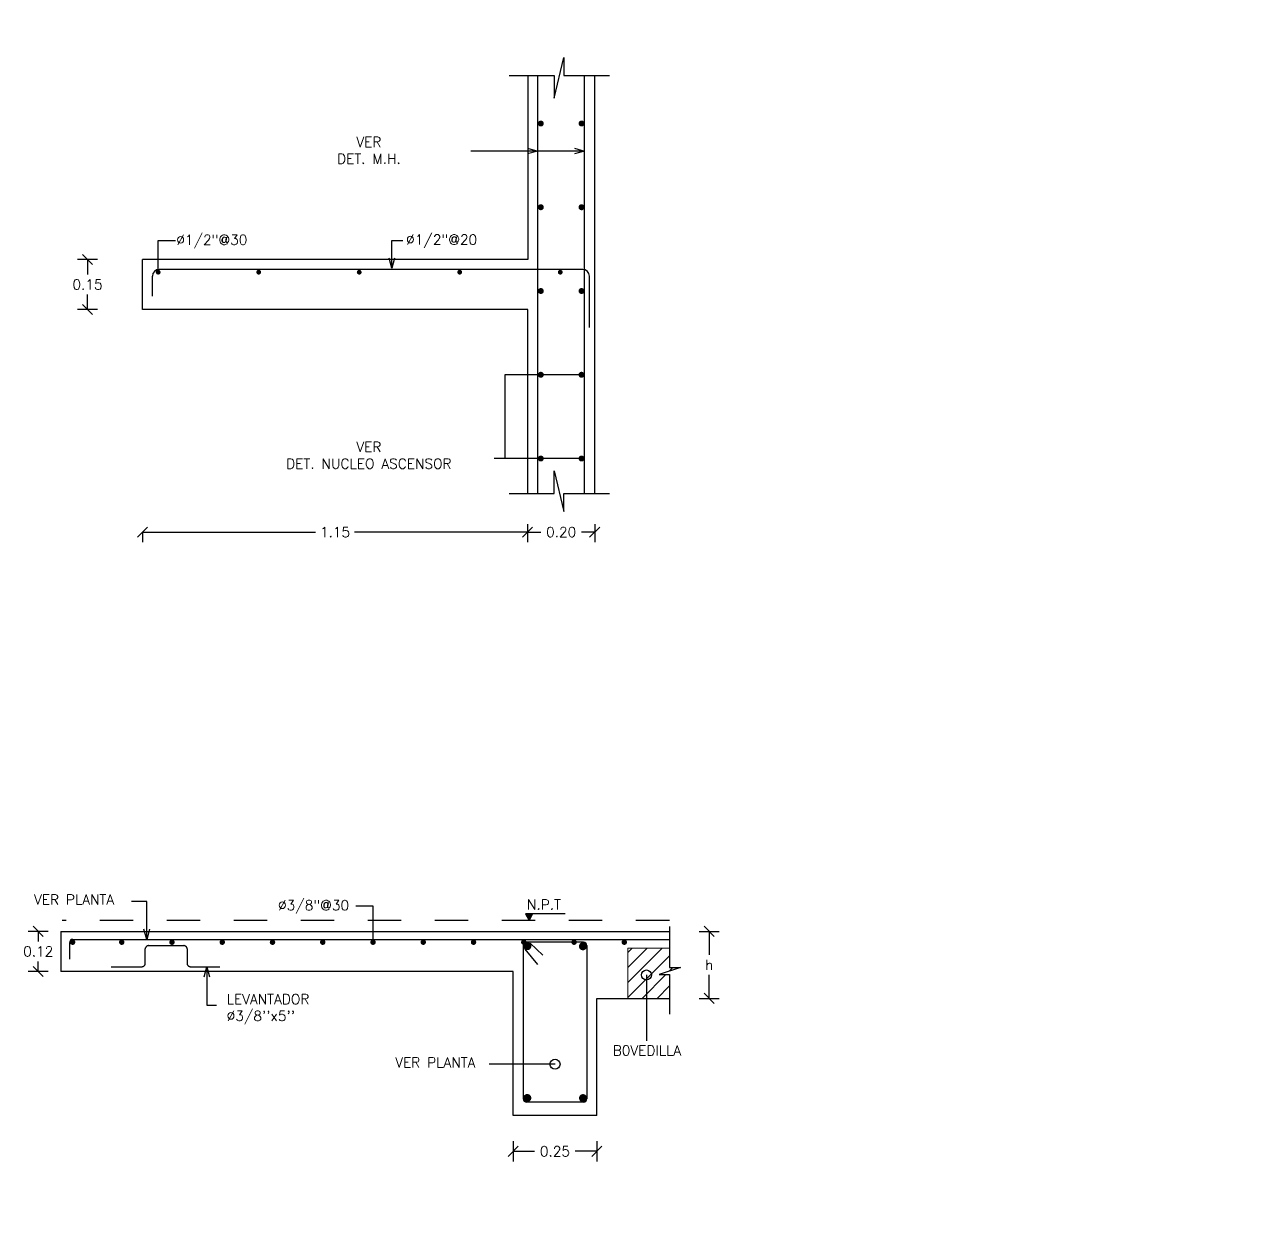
# Model space of a CAD drawing. Header units: metres. Extents: x -44 to 358, y -286 to 66.
# Drawn here: x 17.494 to 21.145, y 4.957 to 8.549 of the extents above; entities that cross this region are included whole.
import ezdxf

# ---------------------------------------------------------------- set-up
doc = ezdxf.new("R2010")
doc.units = ezdxf.units.M
doc.header["$LTSCALE"] = 0.3
doc.header["$PDMODE"] = 3
for name, pattern in [('CONTINU', [0]), ('CONTINUA', [0]), ('HIDDEN', [9.525, 6.35, -3.175]), ('HIDDEN2', [4.7625, 3.175, -1.5875])]:
    doc.linetypes.add(name, pattern=pattern)
for name, color, linetype in [('ACERO', 5, 'Continuous'), ('DIMTEXTO', 4, 'Continuous'), ('HATCH', 8, 'Continuous'), ('HATCH MUROS', 8, 'Continuous'), ('SECCION', 1, 'Continuous'), ('XREF1$0$MUROS', 1, 'Continuous')]:
    doc.layers.add(name, color=color, linetype=linetype)
doc.layers.add('BOVEDILLA', color=8, linetype='Continuous', lineweight=5)
doc.styles.add('RomanS', font='romans.shx')
doc.styles.add('SMPLEX', font='simplex.shx')
doc.dimstyles.new('D-15', dxfattribs={"dimscale": 0.15, "dimtxt": 0.2, "dimasz": 0.2, "dimexe": 0.18, "dimexo": 0.2, "dimgap": 0.1, "dimtad": 0, "dimtih": 1, "dimtoh": 1, "dimzin": 0, "dimdsep": 46, "dimtxsty": 'SMPLEX', "dimblk": 'OBLIQUE', "dimcen": 0.09, "dimdle": 0.2, "dimclrd": 4, "dimclre": 4, "dimclrt": 4, "dimadec": 0, "dimazin": 0, "dimtfac": 1, "dimtofl": 0, "dimtmove": 0, "dimatfit": 3, "dimldrblk": 'OPEN30', "dimfxl": 1, "dimtolj": 1, "dimtzin": 0, "dimarcsym": 0})
doc.dimstyles.new('DIM-15', dxfattribs={"dimscale": 0.15, "dimtxt": 0.2, "dimasz": 0.2, "dimexe": 0.2, "dimexo": 0.1, "dimgap": 0.1, "dimtad": 0, "dimtih": 1, "dimtoh": 1, "dimzin": 0, "dimdsep": 46, "dimtxsty": 'RomanS', "dimblk1": 'OBLIQUE', "dimblk2": 'OBLIQUE', "dimsah": 1, "dimcen": 0.09, "dimclrd": 4, "dimclre": 4, "dimclrt": 4, "dimadec": 0, "dimazin": 0, "dimtfac": 1, "dimtofl": 0, "dimtmove": 1, "dimatfit": 3, "dimldrblk": 'OBLIQUE', "dimfxl": 0.2, "dimfxlon": 1, "dimtolj": 1, "dimtzin": 0, "dimarcsym": 0})
doc.dimstyles.new('DIM-25', dxfattribs={"dimscale": 0.25, "dimtxt": 0.2, "dimasz": 0.2, "dimexe": 0.18, "dimexo": 0.2, "dimgap": 0.1, "dimtad": 0, "dimtih": 1, "dimtoh": 1, "dimzin": 0, "dimdsep": 46, "dimtxsty": 'SMPLEX', "dimblk": 'OBLIQUE', "dimcen": 0.09, "dimdle": 0.2, "dimclrd": 4, "dimclre": 4, "dimclrt": 4, "dimadec": 0, "dimazin": 0, "dimtfac": 1, "dimtofl": 0, "dimtmove": 0, "dimatfit": 3, "dimldrblk": 'OPEN30', "dimfxl": 0.3, "dimfxlon": 1, "dimtolj": 1, "dimtzin": 0, "dimarcsym": 0})

# ---------------------------------------------------------------- blocks, each defined once
blk = doc.blocks.new('_OBLIQUE')
at = {"color": 0, "linetype": 'ByBlock'}
blk.add_line((-0.5, -0.5), (0.5, 0.5), dxfattribs=at)
blk = doc.blocks.new('*D477')
at = {"layer": 'DEFPOINTS', "color": 0, "transparency": 16777216}
for p in [(19.4589, 5.8416), (19.3624, 5.6416), (19.5382, 5.6416)]:
    blk.add_point(p, dxfattribs=at)
at = {"layer": 'DIMTEXTO', "color": 4, "lineweight": -2, "transparency": 16777216}
for p, q in [((19.5082, 5.8416), (19.5682, 5.8416)), ((19.5382, 5.8416), (19.5382, 5.7716)), ((19.5382, 5.6416), (19.5382, 5.7116)), ((19.5082, 5.6416), (19.5682, 5.6416))]:
    blk.add_line(p, q, dxfattribs=at)
at = {"layer": 'DIMTEXTO', "color": 4, "lineweight": -2, "transparency": 16777216, "xscale": 0.03, "yscale": 0.03, "zscale": 0.03}
for p, rotation in [((19.5382, 5.8416), 90), ((19.5382, 5.6416), 270)]:
    blk.add_blockref('_OBLIQUE', p, dxfattribs=dict(at, rotation=rotation))
at = {"layer": 'DIMTEXTO', "color": 4, "transparency": 16777216, "insert": (19.5382, 5.7416), "char_height": 0.03, "attachment_point": 5, "style": 'RomanS'}
blk.add_mtext('\\A1;h', dxfattribs=at)
blk = doc.blocks.new('*D478')
at = {"layer": 'DEFPOINTS', "color": 0, "transparency": 16777216}
for p in [(18.9527, 5.2705), (19.2027, 5.2705), (19.2027, 5.185)]:
    blk.add_point(p, dxfattribs=at)
at = {"layer": 'DIMTEXTO', "color": 4, "lineweight": -2, "transparency": 16777216}
for p, q in [((18.9527, 5.215), (18.9527, 5.155)), ((18.9527, 5.185), (19.017, 5.185)), ((19.2027, 5.185), (19.1384, 5.185)), ((19.2027, 5.215), (19.2027, 5.155))]:
    blk.add_line(p, q, dxfattribs=at)
at = {"layer": 'DIMTEXTO', "color": 4, "lineweight": -2, "transparency": 16777216, "xscale": 0.03, "yscale": 0.03, "zscale": 0.03, "rotation": 180}
blk.add_blockref('_OBLIQUE', (18.9527, 5.185), dxfattribs=at)
at = {"layer": 'DIMTEXTO', "color": 4, "lineweight": -2, "transparency": 16777216, "xscale": 0.03, "yscale": 0.03, "zscale": 0.03}
blk.add_blockref('_OBLIQUE', (19.2027, 5.185), dxfattribs=at)
at = {"layer": 'DIMTEXTO', "color": 4, "transparency": 16777216, "insert": (19.0777, 5.185), "char_height": 0.03, "attachment_point": 5, "style": 'RomanS'}
blk.add_mtext('\\A1;0.25', dxfattribs=at)
blk = doc.blocks.new('_Open30')
at = {"color": 0, "lineweight": -2}
for p, q in [((-1, 0.268), (0, 0)), ((0, 0), (-1, -0.268)), ((0, 0), (-1, 0))]:
    blk.add_line(p, q, dxfattribs=at)
blk = doc.blocks.new('*D479')
at = {"layer": 'DEFPOINTS', "color": 0, "linetype": 'Continuous', "transparency": 16777216}
for p in [(17.5355, 5.8416), (17.6027, 5.8416), (17.6027, 5.7216)]:
    blk.add_point(p, dxfattribs=at)
at = {"layer": 'DIMTEXTO', "color": 4, "linetype": 'Continuous', "lineweight": -2, "transparency": 16777216}
for p, q in [((17.5655, 5.8416), (17.5055, 5.8416)), ((17.5355, 5.8416), (17.5355, 5.8116)), ((17.5355, 5.7216), (17.5355, 5.7516)), ((17.5655, 5.7216), (17.5055, 5.7216))]:
    blk.add_line(p, q, dxfattribs=at)
at = {"layer": 'DIMTEXTO', "color": 4, "linetype": 'Continuous', "lineweight": -2, "transparency": 16777216, "xscale": 0.03, "yscale": 0.03, "zscale": 0.03}
for p, rotation in [((17.5355, 5.8416), 90), ((17.5355, 5.7216), 270)]:
    blk.add_blockref('_OBLIQUE', p, dxfattribs=dict(at, rotation=rotation))
at = {"layer": 'DIMTEXTO', "color": 4, "linetype": 'Continuous', "lineweight": 0, "transparency": 16777216, "insert": (17.5355, 5.7816), "char_height": 0.03, "attachment_point": 5, "style": 'RomanS'}
blk.add_mtext('\\A1;0.12', dxfattribs=at)
blk = doc.blocks.new('*D150')
at = {"layer": 'DEFPOINTS', "color": 0, "transparency": 16777216}
for p in [(18.9962, 7.1325), (19.1963, 7.1325), (18.9962, 7.0334)]:
    blk.add_point(p, dxfattribs=at)
at = {"layer": 'DIMTEXTO', "color": 4, "lineweight": -2, "transparency": 16777216}
for p, q in [((18.9962, 7.0575), (18.9962, 7.0034)), ((19.1963, 7.0575), (19.1963, 7.0034)), ((18.9962, 7.0334), (19.0355, 7.0334)), ((19.1963, 7.0334), (19.157, 7.0334))]:
    blk.add_line(p, q, dxfattribs=at)
at = {"layer": 'DIMTEXTO', "color": 4, "lineweight": -2, "transparency": 16777216, "xscale": 0.03, "yscale": 0.03, "zscale": 0.03, "rotation": 180}
blk.add_blockref('_OBLIQUE', (18.9962, 7.0334), dxfattribs=at)
at = {"layer": 'DIMTEXTO', "color": 4, "lineweight": -2, "transparency": 16777216, "xscale": 0.03, "yscale": 0.03, "zscale": 0.03}
blk.add_blockref('_OBLIQUE', (19.1963, 7.0334), dxfattribs=at)
at = {"layer": 'DIMTEXTO', "color": 4, "transparency": 16777216, "insert": (19.0963, 7.0334), "char_height": 0.03, "attachment_point": 5, "style": 'RomanS'}
blk.add_mtext('\\A1;0.20', dxfattribs=at)
blk = doc.blocks.new('*D151')
at = {"layer": 'DEFPOINTS', "color": 0, "transparency": 16777216}
for p in [(18.9962, 7.1325), (17.8463, 7.1055), (17.8463, 7.0334)]:
    blk.add_point(p, dxfattribs=at)
at = {"layer": 'DIMTEXTO', "color": 4, "lineweight": -2, "transparency": 16777216}
for p, q in [((18.9962, 7.0575), (18.9962, 7.0034)), ((17.8463, 7.0334), (17.8463, 7.0034)), ((17.8463, 7.0334), (18.3627, 7.0334)), ((18.9962, 7.0334), (18.4798, 7.0334))]:
    blk.add_line(p, q, dxfattribs=at)
at = {"layer": 'DIMTEXTO', "color": 4, "lineweight": -2, "transparency": 16777216, "xscale": 0.03, "yscale": 0.03, "zscale": 0.03, "rotation": 180}
blk.add_blockref('_OBLIQUE', (17.8463, 7.0334), dxfattribs=at)
at = {"layer": 'DIMTEXTO', "color": 4, "lineweight": -2, "transparency": 16777216, "xscale": 0.03, "yscale": 0.03, "zscale": 0.03}
blk.add_blockref('_OBLIQUE', (18.9962, 7.0334), dxfattribs=at)
at = {"layer": 'DIMTEXTO', "color": 4, "transparency": 16777216, "insert": (18.4213, 7.0334), "char_height": 0.03, "attachment_point": 5, "style": 'RomanS'}
blk.add_mtext('\\A1;1.15', dxfattribs=at)
blk = doc.blocks.new('*D516')
at = {"layer": 'DEFPOINTS', "color": 0, "transparency": 16777216}
for p in [(17.8463, 7.8474), (17.6826, 7.6974), (17.8463, 7.6974)]:
    blk.add_point(p, dxfattribs=at)
at = {"layer": 'DIMTEXTO', "color": 4, "lineweight": -2, "transparency": 16777216}
for p, q in [((17.7126, 7.8474), (17.6526, 7.8474)), ((17.6826, 7.8474), (17.6826, 7.8024)), ((17.6826, 7.6974), (17.6826, 7.7424)), ((17.7126, 7.6974), (17.6526, 7.6974))]:
    blk.add_line(p, q, dxfattribs=at)
at = {"layer": 'DIMTEXTO', "color": 4, "lineweight": -2, "transparency": 16777216, "xscale": 0.03, "yscale": 0.03, "zscale": 0.03}
for p, rotation in [((17.6826, 7.8474), 90), ((17.6826, 7.6974), 270)]:
    blk.add_blockref('_OBLIQUE', p, dxfattribs=dict(at, rotation=rotation))
at = {"layer": 'DIMTEXTO', "color": 4, "transparency": 16777216, "insert": (17.6826, 7.7724), "char_height": 0.03, "attachment_point": 5, "style": 'RomanS'}
blk.add_mtext('\\A1;0.15', dxfattribs=at)
blk = doc.blocks.new('*U74')
at = {"layer": 'ACERO', "const_width": 0.00891}
for points in [[(-0.0563, 0, -1), (-0.0652, 0, -1)], [(0.0652, 0, -1), (0.0563, 0, -1)]]:
    blk.add_lwpolyline(points, format="xyb", close=True, dxfattribs=at)
blk = doc.blocks.new('*U75')
at = {"layer": 'HATCH MUROS', "color": 0, "linetype": 'ByBlock', "lineweight": -2}
for p in [(0, 1), (0, 0.75), (0, 0.5), (0, 0.25), (0, 0)]:
    blk.add_blockref('*U74', p, dxfattribs=at)
blk = doc.blocks.new('*U63')
at = {"layer": 'ACERO', "const_width": 0.008064}
blk.add_lwpolyline([(0.004032, 0, -1), (-0.004032, 0, -1)], format="xyb", close=True, dxfattribs=at)
blk = doc.blocks.new('*U64')
at = {"layer": 'DIMTEXTO', "color": 0, "linetype": 'ByBlock', "lineweight": -2, "transparency": 16777216}
for p in [(0, 0), (0.15, 0), (0.3, 0), (0.45, 0), (0.6, 0), (0.75, 0), (0.9, 0), (1.05, 0), (1.2, 0), (1.35, 0), (1.5, 0)]:
    blk.add_blockref('*U63', p, dxfattribs=at)
blk = doc.blocks.new('*D1264')
at = {"layer": 'DEFPOINTS', "color": 0, "linetype": 'Continuous', "transparency": 16777216}
for p in [(21.0949, 10.6997), (21.0949, -45.0659), (18.6413, -45.8692)]:
    blk.add_point(p, dxfattribs=at)
at = {"layer": 'DIMTEXTO', "color": 4, "linetype": 'Continuous', "lineweight": -2, "transparency": 16777216}
for p, q in [((21.0949, -44.9909), (21.0949, -45.1109)), ((18.6413, -45.1409), (18.6413, -45.0209)), ((18.5913, -45.0659), (19.7669, -45.0659)), ((21.1449, -45.0659), (19.9693, -45.0659))]:
    blk.add_line(p, q, dxfattribs=at)
at = {"layer": 'DIMTEXTO', "color": 4, "linetype": 'Continuous', "lineweight": -2, "transparency": 16777216, "xscale": 0.05, "yscale": 0.05, "zscale": 0.05, "rotation": 180}
blk.add_blockref('_OBLIQUE', (18.6413, -45.0659), dxfattribs=at)
at = {"layer": 'DIMTEXTO', "color": 4, "linetype": 'Continuous', "lineweight": -2, "transparency": 16777216, "xscale": 0.05, "yscale": 0.05, "zscale": 0.05}
blk.add_blockref('_OBLIQUE', (21.0949, -45.0659), dxfattribs=at)
at = {"layer": 'DIMTEXTO', "color": 4, "linetype": 'Continuous', "transparency": 16777216, "insert": (19.8681, -45.0659), "char_height": 0.05, "attachment_point": 5, "style": 'SMPLEX'}
blk.add_mtext('\\A1;2.45', dxfattribs=at)

msp = doc.modelspace()

# ---------------------------------------------------------------- hatches: boundary and pattern name
at = {"layer": 'HATCH'}
msp.add_hatch(color=256, dxfattribs=at).paths.add_polyline_path([(18.9901792, 5.8936791), (19.0105382, 5.8936791), (19.0003587, 5.8735827)])
at = {"layer": 'HATCH MUROS', "linetype": 'CONTINUA'}
h = msp.add_hatch(dxfattribs=at)
h.set_pattern_fill('ANSI31', color=256, scale=0.01)
h.set_pattern_definition([(45, (23.306952, -2.512384), (-0.02245064, 0.02245064), [])])
h.paths.add_polyline_path([(19.4195134, 5.7334278), (19.4195134, 5.7916056), (19.2949302, 5.7916056), (19.2949302, 5.6416056), (19.4194123, 5.6416056), (19.4194123, 5.7130916), (19.3885838, 5.7130916), (19.4521329, 5.7334278)])

# ---------------------------------------------------------------- linework, layer by layer
at = {"color": 4}
for p, q in [((19.1077523, 5.8936791), (18.9901792, 5.8936791)), ((18.9901792, 5.8936791), (19.0003587, 5.8735827)), ((19.0105382, 5.8936791), (19.0003587, 5.8735827))]:
    msp.add_line(p, q, dxfattribs=at)
at = {"layer": 'ACERO'}
for p, q in [((19.0263103, 7.1486713), (19.0263103, 8.3961188)), ((19.1663103, 7.1486713), (19.1663103, 8.3959886)), ((17.8763103, 7.737395), (17.8763103, 7.797395)), ((17.6290138, 5.8076976), (17.6290138, 5.7588678)), ((17.6390138, 5.8176976), (19.4195134, 5.8176976)), ((19.1629752, 5.8092128), (18.9932955, 5.8092128)), ((19.0033065, 5.8062784), (19.0412834, 5.7700875)), ((18.9832955, 5.7992128), (18.9832955, 5.3417357)), ((18.9875882, 5.7883537), (19.0255652, 5.7421629)), ((19.1729752, 5.7992128), (19.1729752, 5.3417357)), ((19.1629752, 5.3317357), (18.9932955, 5.3317357))]:
    msp.add_line(p, q, dxfattribs=at)
for points, const_width in [([(17.8899382, 7.8091239, 1), (17.8970632, 7.8091239, 1)], 0.007125), ([(18.1899382, 7.8091239, 1), (18.1970632, 7.8091239, 1)], 0.007125), ([(18.4899382, 7.8091239, 1), (18.4970632, 7.8091239, 1)], 0.007125), ([(18.7899382, 7.8091239, 1), (18.7970632, 7.8091239, 1)], 0.007125), ([(19.0899382, 7.8091239, 1), (19.0970632, 7.8091239, 1)], 0.007125), ([(17.6422039, 5.8091312, -1), (17.6341399, 5.8091312, -1)], 0.008064), ([(19.0013716, 5.797442, -1), (18.9893716, 5.797442, -1)], 0.012), ([(19.1672785, 5.7969985, -1), (19.1552785, 5.7969985, -1)], 0.012), ([(19.0011859, 5.3440768, -1), (18.9891859, 5.3440768, -1)], 0.012), ([(19.1676034, 5.3437687, -1), (19.1556034, 5.3437687, -1)], 0.012)]:
    msp.add_lwpolyline(points, format="xyb", close=True, dxfattribs=dict(at, const_width=const_width))
msp.add_lwpolyline([(19.1805912, 7.6435888), (19.1805912, 7.797395, 0.414213562), (19.1605912, 7.817395), (17.8963103, 7.817395)], format="xyb", dxfattribs=at)
at = {"layer": 'ACERO', "color": 2, "linetype": 'HIDDEN'}
msp.add_lwpolyline([(17.7531558, 5.7359904), (17.8449516, 5.7359904, 0.414213562), (17.8549516, 5.7459904), (17.8549516, 5.7890306, -0.414213562), (17.8649516, 5.7990306), (17.969917, 5.7990306, -0.414213562), (17.979917, 5.7890306), (17.979917, 5.7459904, 0.414213562), (17.989917, 5.7359904), (18.0780098, 5.7359904)], format="xyb", dxfattribs=at)
at = {"layer": 'ACERO'}
for centre, radius, start, end in [((17.8963103, 7.797395), 0.02, 90, 180), ((17.6390138, 5.8076976), 0.01, 90, 180), ((18.9932955, 5.7992128), 0.01, 90, 180), ((19.1629752, 5.7992128), 0.01, 0, 90), ((18.9932955, 5.3417357), 0.01, 180, 270), ((19.1629752, 5.3417357), 0.01, 270, 0)]:
    msp.add_arc(centre, radius, start, end, dxfattribs=at)
at = {"layer": 'BOVEDILLA', "linetype": 'CONTINUA'}
msp.add_lwpolyline([(19.4194123, 5.6416056), (19.2949302, 5.6416056), (19.2949302, 5.7916056), (19.4195134, 5.7916056)], dxfattribs=at)
at = {"layer": 'DIMTEXTO', "color": 4, "lineweight": -3, "ltscale": 0.05}
msp.add_line((19.1570736, 7.2529795), (18.8961317, 7.2529795), dxfattribs=at)
at = {"layer": 'DIMTEXTO', "color": 3}
for points in [[(18.9410335, 8.3961188), (19.0749584, 8.3961188), (19.0749584, 8.3283745), (19.1038936, 8.4500801), (19.1038936, 8.3959886), (19.2410335, 8.3959886)], [(18.9410335, 7.1486713), (19.0749584, 7.1486713), (19.0749584, 7.2164156), (19.1038936, 7.0947099), (19.1038936, 7.1488015), (19.2410335, 7.1488015)], [(19.4195134, 5.8561391), (19.4195134, 5.7334278), (19.4521329, 5.7334278), (19.3885838, 5.7130916), (19.4194123, 5.7130916), (19.4194123, 5.593906)]]:
    msp.add_lwpolyline(points, dxfattribs=at)
at = {"layer": 'DIMTEXTO'}
for points in [[(17.8935007, 7.8126864), (17.8935007, 7.9033589), (17.9448007, 7.9033589)], [(19.1570736, 7.5029795), (18.9279591, 7.5029795), (18.9279591, 7.2529795)], [(18.5351391, 5.8093436), (18.5351391, 5.9169311), (18.4838391, 5.9169311)]]:
    msp.add_lwpolyline(points, dxfattribs=at)
at = {"layer": 'SECCION', "color": 1, "linetype": 'CONTINU', "ltscale": 0.025}
for p, q in [((18.9963103, 8.3961188), (18.9963103, 7.847395)), ((19.1963103, 7.1486713), (19.1963103, 8.3959886)), ((17.8463103, 7.697395), (17.8463103, 7.847395)), ((18.9963103, 7.847395), (17.8463103, 7.847395)), ((18.9963103, 7.697395), (17.8463103, 7.697395)), ((18.9963103, 7.1486713), (18.9963103, 7.697395)), ((17.6026701, 5.8416056), (19.4195134, 5.8416056)), ((17.6026701, 5.8416056), (17.6026701, 5.7216056)), ((18.9526701, 5.7216056), (17.6026701, 5.7216056)), ((18.9526701, 5.2916056), (18.9526701, 5.7216056)), ((19.2026701, 5.6416056), (19.4194123, 5.6416056)), ((19.2026701, 5.2916056), (19.2026701, 5.6416056)), ((19.2026701, 5.2916056), (18.9526701, 5.2916056))]:
    msp.add_line(p, q, dxfattribs=at)
at = {"layer": 'XREF1$0$MUROS', "color": 8, "linetype": 'HIDDEN2', "ltscale": 0.001}
msp.add_line((19.4191307, 5.8735827), (17.6065532, 5.8735827), dxfattribs=at)

# ---------------------------------------------------------------- block references
at = {"layer": 'DIMTEXTO'}
msp.add_blockref('*U64', (17.7847399, 5.8091312), dxfattribs=at)
at = {"layer": 'HATCH MUROS', "lineweight": -2, "xscale": -1, "rotation": 359.9999999999997}
msp.add_blockref('*U75', (19.0963173, 7.2529795), dxfattribs=at)

# ---------------------------------------------------------------- texts
at = {"color": 4, "char_height": 0.03, "attachment_point": 5, "style": 'SMPLEX'}
for s, insert in [('VER\\PDET. M.H.', (18.5224168, 8.172806)), ('VER\\PDET. NUCLEO ASCENSOR', (18.5224168, 7.2624696)), ('{\\fRomanS|b1|i0|c0|p2;N.P.T}', (19.0449238, 5.921504))]:
    msp.add_mtext(s, dxfattribs=dict(at, insert=insert))
at = {"layer": 'DIMTEXTO', "char_height": 0.03, "attachment_point": 4, "style": 'RomanS'}
for s, insert in [('%%C1/2"@30', (17.947531, 7.9009106)), ('%%C1/2"@20', (18.6335836, 7.9014162)), ('VER PLANTA', (17.523027, 5.9363059)), ('%%C3/8"@30', (18.2511696, 5.9144828)), ("LEVANTADOR \\P%%C3/8''x5''", (18.0979042, 5.6091217)), ('B0VEDILLA', (19.2501098, 5.4858323)), ('VER PLANTA', (18.6012118, 5.4502003))]:
    msp.add_mtext(s, dxfattribs=dict(at, insert=insert))

# ---------------------------------------------------------------- dimensions: what is measured, and where the dimension line sits
at = {"layer": 'DIMTEXTO', "linetype": 'Continuous'}
dim = msp.add_linear_dim(base=(21.0948816, -45.0658572), p1=(18.6413299, -45.8692064), p2=(21.0948816, 10.6996982), dimstyle='DIM-25', dxfattribs=at)
dim.commit()
dim.dimension.update_dxf_attribs({"geometry": '*D1264', "text_midpoint": (19.8681057, -45.0658572)})
at = {"layer": 'DIMTEXTO'}
for base, p1, p2, angle, override, picture, middle in [((17.6825637, 7.697395), (17.8463103, 7.847395), (17.8463103, 7.697395), 90, {"dimexo": 0.5}, '*D516', (17.6825637, 7.772395)), ((17.8463103, 7.0334431), (18.9962084, 7.1324567), (17.8463103, 7.10548), 180, {"dimexo": 0.5, "dimtad": 0}, '*D151', (18.4212593, 7.0334431)), ((18.9962084, 7.0334431), (19.1963103, 7.1324567), (18.9962084, 7.1324567), 180, {"dimexo": 0.5}, '*D150', (19.0962593, 7.0334431))]:
    dim = msp.add_linear_dim(base=base, p1=p1, p2=p2, angle=angle, dimstyle='DIM-15', override=override, dxfattribs=at)
    dim.commit()
    dim.dimension.update_dxf_attribs({"geometry": picture, "text_midpoint": middle})
at = {"layer": 'DIMTEXTO', "linetype": 'Continuous', "lineweight": 0}
dim = msp.add_linear_dim(base=(17.5355409, 5.8416056), p1=(17.6026701, 5.7216056), p2=(17.6026701, 5.8416056), angle=90, dimstyle='DIM-15', dxfattribs=at)
dim.commit()
dim.dimension.update_dxf_attribs({"geometry": '*D479', "text_midpoint": (17.5355409, 5.7816056)})
at = {"layer": 'DIMTEXTO'}
dim = msp.add_linear_dim(base=(19.5382314, 5.6416056), p1=(19.4588996, 5.8416056), p2=(19.3623744, 5.6416056), angle=90, text='h', dimstyle='DIM-15', dxfattribs=at)
dim.commit()
dim.dimension.update_dxf_attribs({"geometry": '*D477', "text_midpoint": (19.5382314, 5.7416056)})
dim = msp.add_linear_dim(base=(19.2026701, 5.1849764), p1=(18.9526701, 5.2705376), p2=(19.2026701, 5.2705376), dimstyle='DIM-15', dxfattribs=at)
dim.commit()
dim.dimension.update_dxf_attribs({"geometry": '*D478', "text_midpoint": (19.0776701, 5.1849764)})

# ---------------------------------------------------------------- leaders
at = {"layer": 'DIMTEXTO', "color": 4, "lineweight": -3, "ltscale": 0.05}
for points in [[(19.0261624, 8.1708666), (18.8267249, 8.1708666)], [(19.1663103, 8.1708666), (18.8267249, 8.1708666)]]:
    msp.add_leader(points, dimstyle='D-15', dxfattribs=at)
at = {"layer": 'DIMTEXTO', "linetype": 'Continuous', "lineweight": 0}
for points in [[(18.5905276, 7.8207958), (18.5905276, 7.9038646), (18.6237713, 7.9038646)], [(17.8592032, 5.8176976), (17.8592032, 5.9308971), (17.8135097, 5.9308971)]]:
    msp.add_leader(points, dimstyle='D-15', dxfattribs=at)
at = {"layer": 'DIMTEXTO'}
msp.add_leader([(18.0385976, 5.7359904), (18.0385976, 5.6213255), (18.0671101, 5.6213255)], dimstyle='D-15', override={"dimtmove": 1}, dxfattribs=at)
at = {"layer": 'DIMTEXTO', "linetype": 'Continuous', "lineweight": 0}
for points in [[(19.3506638, 5.7113679), (19.3506638, 5.5143543)], [(19.0778943, 5.4447914), (18.8810242, 5.4447914)]]:
    msp.add_leader(points, dimstyle='D-15', override={"dimldrblk": 'DotBlank'}, dxfattribs=at)

doc.saveas('drawing.dxf')
